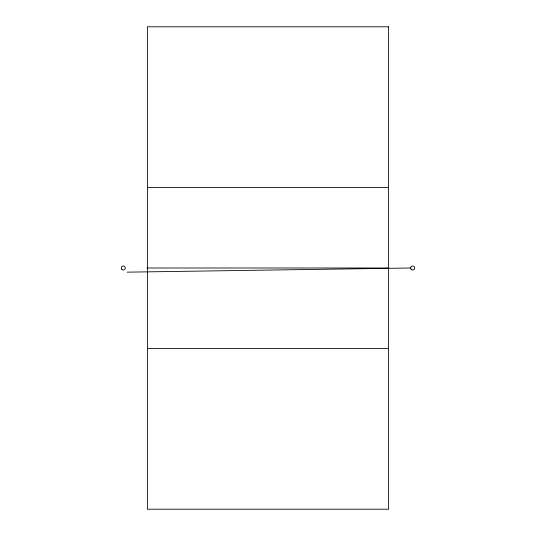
<?xml version="1.0" encoding="UTF-8"?>
<svg xmlns="http://www.w3.org/2000/svg" width="536" height="536" viewBox="0 0 536 536"><rect width="100%" height="100%" fill="white"/><g stroke="black" fill="none" stroke-linecap="round" stroke-linejoin="round"><path stroke-width="0.8" d="M127.159 272.154L410.71 268M147.4 187.6L388.6 187.6M147.4 268L388.6 268M147.4 348.4L388.6 348.4M147.078 267.913C147.487 269.193 148.07 267.008 147.078 267.913M388.278 267.913C388.687 269.193 389.27 267.008 388.278 267.913M388.6 26.8L147.4 26.8L147.4 509.2L388.6 509.2L388.6 26.8M411.715 269.742A2.01 2.01 0 0 0 414.73 268A2.01 2.01 0 0 0 411.715 266.258A2.01 2.01 0 0 0 411.715 269.742M121.86 269.42A2.01 2.01 0 0 0 125.223 268.523A2.01 2.01 0 0 0 122.757 266.057A2.01 2.01 0 0 0 121.86 269.42"/></g></svg>
